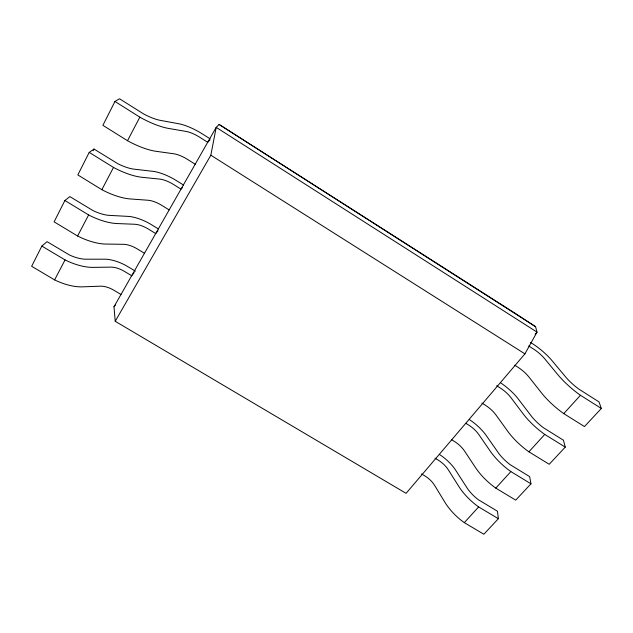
<?xml version="1.0" encoding="UTF-8"?>
<svg xmlns="http://www.w3.org/2000/svg" width="633" height="633" viewBox="0 0 633 633"><rect width="100%" height="100%" fill="white"/><g stroke="black" fill="none" stroke-linecap="round" stroke-linejoin="round"><path stroke-width="0.95" d="M115.214 321.287L210.836 155.204L216.193 127.368L219.105 124.448L515.855 313.762L535.573 326.699L537.021 332.119L524.923 353.855L406.077 493.344L115.214 321.287L113.995 306.744L216.193 127.368L537.021 332.119L535.107 334.374M135.415 271.161L126.291 265.71A29.023 13.689 28.2 0 0 105.893 259.19L84.917 259.19A24.79 11.307 26.5 0 1 69.614 255.059L47.04 241.648L41.865 246.079L31.65 266.287L54.604 279.897A37.497 17.89 26 0 0 82.543 286.844L100.37 286.171A15.896 7.841 27.8 0 1 113.829 290.207L120.982 294.48M158.392 228.917L149.91 223.758A29.783 12.589 29.1 0 0 129.322 216.462L108.409 215.323A25.439 10.397 27.6 0 1 92.972 210.567L69.891 196.602L64.89 200.519L54.114 221.851L77.598 236.006A38.463 16.577 27.1 0 0 105.782 244.061L123.554 244.314A16.308 7.264 28.7 0 1 137.147 248.848L144.451 253.287M183.515 185.018L174.771 179.598A30.59 11.347 30 0 0 154.001 171.464L133.199 169.058A26.127 9.368 28.7 0 1 117.627 163.607L94.008 149.04L89.221 152.387L77.827 174.93L101.858 189.686A39.491 15.097 28.2 0 0 130.295 198.952L147.98 200.242A16.743 6.615 29.6 0 1 161.692 205.314L169.153 209.927M209.911 138.706L200.977 133.065A31.452 9.946 30.8 0 0 180.033 123.997L159.374 120.183A26.871 8.213 29.7 0 1 143.683 113.972L119.51 98.764L114.961 101.454L102.894 125.326L127.51 140.716A40.591 13.412 29.2 0 0 156.169 151.327L173.735 153.764A17.202 5.879 30.4 0 1 187.566 159.429L195.193 164.232M93.138 150.757L94.008 149.04M54.604 279.897L65.064 259.926A37.933 17.305 26.5 0 0 93.122 267.379L110.925 267.118A16.086 7.58 28.2 0 1 124.448 271.383L131.664 275.727L134.164 272.688M77.598 236.006L88.628 214.943A38.93 15.912 27.6 0 0 116.931 223.544L134.671 224.256A16.505 6.971 29.1 0 1 148.32 229.035L155.694 233.553L158.044 230.8M101.858 189.686L113.513 167.428A39.99 14.345 28.7 0 0 142.061 177.295L159.69 179.099A16.949 6.29 30 0 1 173.466 184.44L180.998 189.14L182.312 187.677M127.51 140.716L139.846 117.16A41.121 12.565 29.7 0 0 168.607 128.436L186.094 131.442A17.431 5.507 30.8 0 1 199.981 137.408L207.687 142.298L210.093 139.822M113.995 306.744L115.665 304.663M464.298 522.644L478.635 506.922L498.369 518.704L483.857 534.236L464.298 522.644A34.57 15.485 42.9 0 1 444.801 502.119L434.729 485.543A14.955 6.987 41.7 0 0 424.775 475.842L421.578 473.935M495.789 488.114L510.863 471.593L530.968 483.81L515.721 500.133L495.789 488.114A35.401 14.298 42 0 1 475.438 467.502L464.598 451.107A15.327 6.457 40.9 0 0 454.257 441.343L451.82 439.864M528.903 451.82L544.768 434.428L565.253 447.112L549.215 464.282L528.903 451.82A36.279 12.961 41.1 0 1 507.626 431.128L495.955 414.963A15.706 5.855 40.1 0 0 485.202 405.136L481.887 403.094M563.758 413.61L580.469 395.293L601.35 408.475L584.457 426.555L563.758 413.61A37.212 11.473 40.2 0 1 541.484 392.871L528.911 376.975A16.118 5.191 39.4 0 0 517.715 367.093L514.716 365.209M41.865 246.079L65.064 259.926M434.99 458.189L438.21 460.128A15.121 6.749 41.3 0 1 448.338 469.852L458.759 486.358A34.942 14.955 42.5 0 0 478.635 506.922M64.89 200.519L88.628 214.943M465.896 423.35L468.349 424.854A15.501 6.188 40.5 0 1 478.88 434.649L490.1 450.941A35.796 13.697 41.6 0 0 510.863 471.593M89.221 152.387L113.513 167.428M496.668 385.734L500.007 387.815A15.896 5.555 39.8 0 1 510.958 397.666L523.04 413.713A36.698 12.296 40.7 0 0 544.768 434.428M114.961 101.454L139.846 117.16M528.745 345.998L533.287 348.878A16.316 4.858 39 0 1 544.697 358.776L557.713 374.53A37.663 10.729 39.8 0 0 580.469 395.293M210.836 155.204L524.923 353.855M530.565 342.445L533.761 344.51A29.442 8.767 39 0 1 550.955 359.378L566.298 377.727A24.608 7.01 39.8 0 0 578.697 389.002L599.008 401.908L601.35 408.475M219.105 124.448L535.573 326.699M565.253 447.112L563.441 440.22L543.51 427.781A23.983 8.031 40.7 0 1 531.673 416.53L517.406 397.856A28.683 10.033 39.8 0 0 500.901 383.052M530.968 483.81L529.639 476.617L510.087 464.63A23.397 8.949 41.6 0 1 498.757 453.41L485.495 434.46A27.971 11.165 40.5 0 0 469.623 419.742M498.369 518.704L497.475 511.258L478.279 499.682A22.835 9.772 42.5 0 1 467.439 488.51L455.095 469.322A27.29 12.177 41.3 0 0 439.816 454.7"/></g></svg>
